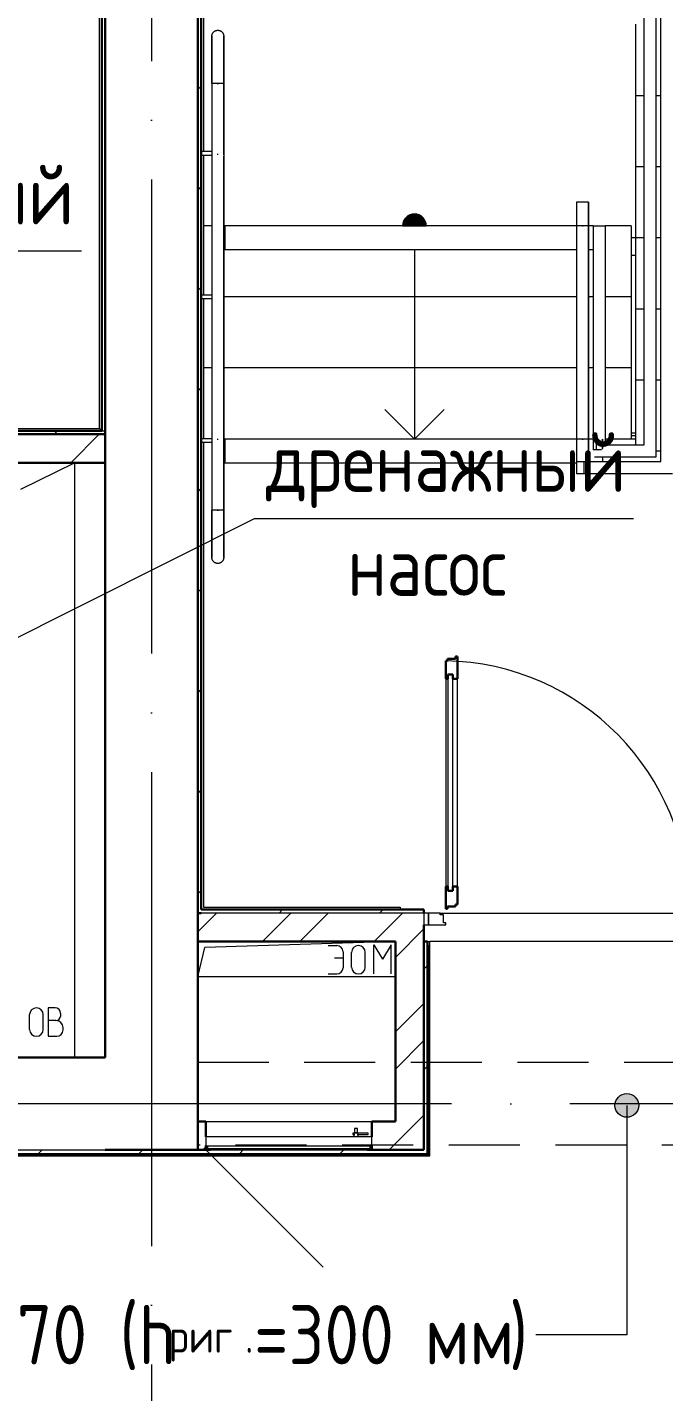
# Model space of a CAD drawing. Header units: millimetres. Extents: x -88595 to 880822, y -1054509 to -148035.
# Drawn here: x 189539 to 192226, y -275467 to -269709 of the extents above; entities that cross this region are included whole.
import ezdxf

# ---------------------------------------------------------------- set-up
doc = ezdxf.new("R2010")
doc.units = ezdxf.units.MM
doc.linetypes.add('ADSK_Линия сетки', pattern=[25, 20, -2.5, 0, -2.5])
doc.linetypes.add('ADSK_Сверху', pattern=[4.5, 3, -1.5])
for name, color, linetype, lineweight in [('Аннотация', 7, 'Continuous', 20), ('Двери', 7, 'Continuous', 9), ('Лестницы', 7, 'Continuous', 9), ('Линии', 7, 'Continuous', 9), ('Оборудование', 7, 'Continuous', 18), ('Ограждение', 7, 'Continuous', 9), ('Оси', 7, 'Continuous', 9), ('Перекрытие', 7, 'Continuous', 18), ('Стены внутренние', 7, 'Continuous', 18), ('Стены наружные', 7, 'Continuous', 18), ('Стены штриховка', 7, 'Continuous', 9), ('Стрелки вверх', 7, 'Continuous', 18)]:
    doc.layers.add(name, color=color, linetype=linetype, lineweight=lineweight)
doc.layers.add('Двери открывание', color=7, linetype='Continuous', lineweight=9, true_color=0xc0c0c0)
doc.styles.add('$1$GOST Common', font='GOST_Common.ttf', dxfattribs={"width": 0.9, "height": 250})
doc.styles.add('GOST Common_3', font='GOST_Common.ttf', dxfattribs={"width": 0.9, "height": 2.5})
doc.styles.add('GOST Common_5', font='GOST_Common.ttf', dxfattribs={"width": 0.9, "height": 5})
pattern_1 = [(0, (215928.7, 665702.34), (0, 600), []), (90, (215928.7, 665702.34), (-600, 4e-14), [])]

# ---------------------------------------------------------------- blocks, each defined once
blk = doc.blocks.new('$0$ADSK_Аннотация_Текст_сВыноской - Текст с выноской-3264166-В_Координация_1 этаж ОВ3')
at = {"layer": 'Аннотация'}
blk.add_line((-8, 0), (8, 0), dxfattribs=at)
blk = doc.blocks.new('1 этаж')
at = {"layer": 'Аннотация', "lineweight": 9}
h = blk.add_hatch(color=256, dxfattribs=at)
edge = h.paths.add_edge_path()
edge.add_arc((228199.5, 654055.8), 50, 0, 360)
at = {"layer": 'Ограждение'}
h = blk.add_hatch(dxfattribs=at)
h.set_pattern_fill('FP_26', color=256, style=0, pattern_type=2)
h.set_pattern_definition(pattern_1)
h.paths.add_polyline_path([(227367.7, 653842.6), (227367.7, 654747.6), (227357.7, 654747.6), (227357.7, 654732.6), (227362.7, 654732.6), (227362.7, 653847.6)])
h = blk.add_hatch(dxfattribs=at)
h.set_pattern_fill('FP_26', color=256, style=0, pattern_type=2)
h.set_pattern_definition(pattern_1)
h.paths.add_polyline_path([(227204.9, 653842.6), (227367.7, 653842.6), (227362.7, 653847.6), (225197.6, 653847.6), (225197.6, 653842.6), (226846.2, 653842.6)])
at = {"layer": 'Стрелки вверх'}
h = blk.add_hatch(color=256, dxfattribs=at)
edge = h.paths.add_edge_path()
edge.add_arc((227302.7, 657767.6), 50, 90, 179.83086)
edge.add_line((227252.7, 657767.8), (227302.7, 657767.6))
edge.add_line((227302.7, 657767.6), (227302.7, 657817.6))
blk.add_hatch(color=256, dxfattribs=at).paths.add_polyline_path([(227351.2, 657767.6), (227348.2, 657788.4), (227329.7, 657809.7), (227302.7, 657817.6), (227275.7, 657809.7), (227257.2, 657788.4), (227254.2, 657767.6)])
h = blk.add_hatch(color=256, dxfattribs=at)
edge = h.paths.add_edge_path()
edge.add_arc((227302.7, 657767.6), 50, 0.16914, 90)
edge.add_line((227302.7, 657817.6), (227302.7, 657767.6))
edge.add_line((227302.7, 657767.6), (227352.7, 657767.8))
at = {"lineweight": 18}
for p, q in [((225641.5, 656656.1), (225867.7, 656767.6)), ((225867.7, 656767.6), (225867.7, 654257.6)), ((227222.7, 654747.6), (226417.3, 654722.6)), ((226387.7, 654597.6), (226417.3, 654722.6)), ((226938.7, 654730.3), (226975.2, 654730.3)), ((227001.3, 654704.2), (227001.3, 654636.4)), ((227037.8, 654639), (227037.8, 654701.6)), ((227095.2, 654639), (227095.2, 654701.6)), ((227131.8, 654732.9), (227168.3, 654672.9)), ((227131.8, 654610.3), (227131.8, 654732.9)), ((227204.8, 654732.9), (227168.3, 654672.9)), ((227204.8, 654610.3), (227204.8, 654732.9)), ((226964.8, 654678.1), (227001.3, 654678.1)), ((227222.7, 654597.6), (226387.7, 654597.6)), ((226938.7, 654610.3), (226975.2, 654610.3)), ((225785.9, 654467.4), (225755.9, 654467.4)), ((225755.9, 654467.4), (225755.9, 654347.4)), ((225678.4, 654376.1), (225678.4, 654438.7)), ((225735.8, 654376.1), (225735.8, 654438.7)), ((225789.3, 654414.1), (225755.9, 654414.1)), ((225809.3, 654434.1), (225809.3, 654444.1)), ((225755.9, 654347.4), (225792.6, 654347.4)), ((225819.3, 654374.1), (225819.3, 654384.1))]:
    blk.add_line(p, q, dxfattribs=at)
for centre, radius, start, end in [((226975.2, 654704.2), 26.1, 0, 90), ((227066.5, 654701.6), 28.7, 0, 180), ((226975.2, 654636.4), 26.1, 270, 0), ((227066.5, 654639), 28.7, 180, 0), ((225707.1, 654438.7), 28.7, 0, 180), ((225785.9, 654444.1), 23.3, 0, 90), ((225789.3, 654434.1), 20, 270, 0), ((225789.3, 654384.1), 30, 0, 90), ((225707.1, 654376.1), 28.7, 180, 0), ((225792.6, 654374.1), 26.7, 270, 0)]:
    blk.add_arc(centre, radius, start, end, dxfattribs=at)
at = {"layer": 'Аннотация', "lineweight": 9}
for p, q in [((228199.5, 654055.8), (228199.5, 653088.2)), ((227821.1, 653088.2), (227814.9, 653088.2)), ((228199.5, 653088.2), (227821.1, 653088.2))]:
    blk.add_line(p, q, dxfattribs=at)
blk.add_circle((228199.5, 654055.8), 50, dxfattribs=at)
at = {"layer": 'Двери', "lineweight": 30}
for p, q in [((227484.7, 655949.6), (227476.7, 655949.6)), ((227476.7, 655949.6), (227476.7, 655940.6)), ((227484.7, 655855.6), (227484.7, 655949.6)), ((227442.7, 655931.6), (227434.7, 655931.6)), ((227434.7, 655931.6), (227434.7, 655855.6)), ((227476.7, 655940.6), (227442.7, 655940.6)), ((227442.7, 655940.6), (227442.7, 655931.6)), ((227443.7, 655855.6), (227434.7, 655855.6)), ((227443.7, 655873.6), (227443.7, 655855.6)), ((227464.7, 655873.6), (227443.7, 655873.6)), ((227464.7, 655855.6), (227464.7, 655873.6)), ((227484.7, 655855.6), (227464.7, 655855.6)), ((227434.7, 654979.6), (227434.7, 654885.6)), ((227443.7, 654979.6), (227434.7, 654979.6)), ((227443.7, 654961.6), (227443.7, 654979.6)), ((227464.7, 654979.6), (227464.7, 654961.6)), ((227484.7, 654979.6), (227464.7, 654979.6)), ((227484.7, 654903.6), (227484.7, 654979.6)), ((227464.7, 654961.6), (227443.7, 654961.6)), ((227434.7, 654885.6), (227442.7, 654885.6)), ((227442.7, 654885.6), (227442.7, 654894.6)), ((227442.7, 654894.6), (227476.7, 654894.6)), ((227476.7, 654894.6), (227476.7, 654903.6)), ((227476.7, 654903.6), (227484.7, 654903.6))]:
    blk.add_line(p, q, dxfattribs=at)
at = {"layer": 'Двери'}
for p, q in [((227434.7, 655855.6), (227434.7, 654979.6)), ((227443.7, 655873.6), (227443.7, 654961.6)), ((227464.7, 655873.6), (227443.7, 655873.6)), ((227464.7, 654961.6), (227464.7, 655873.6)), ((227484.7, 654979.6), (227484.7, 655855.6)), ((227443.7, 654961.6), (227464.7, 654961.6)), ((227342.7, 654867.6), (227342.7, 654817.6)), ((227362.7, 654867.6), (227342.7, 654867.6)), ((227362.7, 654817.6), (227362.7, 654867.6)), ((227411.7, 654867.6), (227362.7, 654867.6)), ((227362.7, 654867.6), (227362.7, 654817.6)), ((227411.7, 654859.6), (227411.7, 654867.6)), ((227425.7, 654859.6), (227411.7, 654859.6)), ((227425.7, 654825.6), (227425.7, 654859.6)), ((227342.7, 654817.6), (227362.7, 654817.6)), ((227362.7, 654817.6), (227434.7, 654817.6)), ((227434.7, 654825.6), (227425.7, 654825.6)), ((227434.7, 654817.6), (227434.7, 654825.6))]:
    blk.add_line(p, q, dxfattribs=at)
at = {"layer": 'Двери открывание'}
blk.add_arc((227416.7, 654885.6), 1046, 0, 89.01398, dxfattribs=at)
at = {"layer": 'Лестницы'}
for p, q in [((228237.7, 658317.6), (228237.7, 658617.6)), ((228237.7, 658017.6), (228237.7, 658317.6)), ((228237.7, 658317.6), (228272.7, 658317.6)), ((228237.7, 658317.6), (228272.7, 658317.6)), ((228322.7, 658317.6), (228342.7, 658317.6)), ((228322.7, 658317.6), (228342.7, 658317.6)), ((228237.7, 657717.6), (228237.7, 658017.6)), ((228237.7, 658017.6), (228272.7, 658017.6)), ((228237.7, 658017.6), (228272.7, 658017.6)), ((228322.7, 658017.6), (228342.7, 658017.6)), ((228322.7, 658017.6), (228342.7, 658017.6)), ((226447.7, 657767.6), (226412.7, 657767.6)), ((226447.7, 657767.6), (226412.7, 657767.6)), ((226502.7, 657767.6), (226497.7, 657767.6)), ((226502.7, 657767.6), (226497.7, 657767.6)), ((228217.7, 657767.6), (228107.7, 657767.6)), ((228217.7, 657767.6), (228107.7, 657767.6)), ((228217.7, 657767.6), (228217.7, 657467.6)), ((228237.7, 657417.6), (228237.7, 657717.6)), ((228237.7, 657717.6), (228272.7, 657717.6)), ((228237.7, 657717.6), (228272.7, 657717.6)), ((228322.7, 657717.6), (228342.7, 657717.6)), ((228322.7, 657717.6), (228342.7, 657717.6)), ((227987.7, 657467.6), (226497.7, 657467.6)), ((227987.7, 657467.6), (226497.7, 657467.6)), ((228057.7, 657467.6), (228037.7, 657467.6)), ((228057.7, 657467.6), (228037.7, 657467.6)), ((228217.7, 657467.6), (228107.7, 657467.6)), ((228217.7, 657467.6), (228107.7, 657467.6)), ((228217.7, 657467.6), (228217.7, 657167.6)), ((228237.7, 657117.6), (228237.7, 657417.6)), ((228237.7, 657417.6), (228272.7, 657417.6)), ((228237.7, 657417.6), (228272.7, 657417.6)), ((228322.7, 657417.6), (228342.7, 657417.6)), ((228322.7, 657417.6), (228342.7, 657417.6)), ((226447.7, 657167.6), (226412.7, 657167.6)), ((226447.7, 657167.6), (226412.7, 657167.6)), ((227987.7, 657167.6), (226497.7, 657167.6)), ((227987.7, 657167.6), (226497.7, 657167.6)), ((228057.7, 657167.6), (228037.7, 657167.6)), ((228057.7, 657167.6), (228037.7, 657167.6)), ((228217.7, 657167.6), (228107.7, 657167.6)), ((228217.7, 657167.6), (228107.7, 657167.6)), ((228217.7, 657167.6), (228217.7, 656867.6)), ((228237.7, 656842.6), (228237.7, 657117.6)), ((228237.7, 657117.6), (228272.7, 657117.6)), ((228237.7, 657117.6), (228272.7, 657117.6)), ((228322.7, 657117.6), (228342.7, 657117.6)), ((228322.7, 657117.6), (228342.7, 657117.6)), ((226502.7, 656867.6), (226497.7, 656867.6)), ((226502.7, 656867.6), (226497.7, 656867.6)), ((228217.7, 656867.6), (228107.7, 656867.6)), ((228217.7, 656867.6), (228107.7, 656867.6)), ((228237.7, 656867.6), (228217.7, 656867.6)), ((228322.7, 656817.6), (228342.7, 656817.6)), ((228322.7, 656817.6), (228342.7, 656817.6)), ((227411.7, 654867.6), (228973.7, 654867.6))]:
    blk.add_line(p, q, dxfattribs=at)
at = {"layer": 'Линии', "linetype": 'ADSK_Сверху', "ltscale": 100}
for p, q in [((226387.7, 654237.6), (229997.7, 654237.6)), ((229997.7, 653887.6), (226387.7, 653887.6))]:
    blk.add_line(p, q, dxfattribs=at)
at = {"layer": 'Оборудование'}
for p, q in [((227051.4, 653938), (227043.1, 653938)), ((227043.1, 653938), (227043.1, 653933)), ((227043.1, 653933), (227051.4, 653933)), ((227046.6, 653938.5), (227046.6, 653922.6)), ((227065.9, 653938.5), (227046.6, 653938.5)), ((227050.1, 653940.5), (227048.1, 653938.5)), ((227050.1, 653957.9), (227050.1, 653940.5)), ((227062.3, 653957.9), (227050.1, 653957.9)), ((227062.3, 653940.5), (227050.1, 653940.5)), ((227106.9, 653938), (227061, 653938)), ((227061, 653933), (227106.9, 653933)), ((227062.3, 653940.5), (227062.3, 653957.9)), ((227064.3, 653938.5), (227062.3, 653940.5)), ((227065.9, 653922.6), (227065.9, 653938.5)), ((227106.9, 653933), (227106.9, 653938)), ((226422.7, 653922.6), (226422.7, 653886.2)), ((227122.7, 653922.6), (226422.7, 653922.6)), ((226423.6, 653885.3), (227121.8, 653885.3)), ((226429.7, 653885.3), (226429.7, 653875.6)), ((226430.7, 653874.6), (227114.8, 653874.6)), ((227115.7, 653875.6), (227115.7, 653885.3)), ((227122.7, 653886.2), (227122.7, 653922.6)), ((226422.7, 653867.6), (226917.7, 653372.6)), ((226441.7, 653873.1), (226441.7, 653867.6)), ((226441.7, 653867.6), (227103.7, 653867.6)), ((227103.7, 653867.6), (227103.7, 653873.1))]:
    blk.add_line(p, q, dxfattribs=at)
for points, knots in [([(226422.7, 653886.2), (226422.7, 653886.1), (226422.7, 653886), (226422.8, 653885.8), (226423, 653885.6), (226423.1, 653885.4), (226423.3, 653885.4), (226423.4, 653885.3), (226423.5, 653885.3), (226423.6, 653885.3)], [-1, -1, -1, -1, -0.833333, -0.666667, -0.5, -0.333333, -0.25, -0.166667, 0, 0, 0, 0]), ([(226429.7, 653875.6), (226429.7, 653875.5), (226429.7, 653875.3), (226429.8, 653875.1), (226429.9, 653874.9), (226430.1, 653874.8), (226430.2, 653874.7), (226430.3, 653874.7), (226430.5, 653874.6), (226430.6, 653874.6), (226430.7, 653874.6)], [-1, -1, -1, -1, -0.833333, -0.666667, -0.541667, -0.416667, -0.333333, -0.25, -0.166667, 0, 0, 0, 0]), ([(226440.2, 653874.6), (226440.3, 653874.6), (226440.5, 653874.6), (226440.8, 653874.5), (226440.9, 653874.4), (226441.1, 653874.3), (226441.3, 653874.2), (226441.4, 653874), (226441.5, 653873.8), (226441.6, 653873.7), (226441.7, 653873.4), (226441.7, 653873.2), (226441.7, 653873.1)], [-1, -1, -1, -1, -0.833333, -0.75, -0.666667, -0.583333, -0.5, -0.416667, -0.333333, -0.25, -0.166667, 0, 0, 0, 0]), ([(227103.7, 653873.1), (227103.7, 653873.2), (227103.7, 653873.4), (227103.8, 653873.7), (227103.9, 653873.8), (227104, 653874), (227104.2, 653874.2), (227104.3, 653874.3), (227104.5, 653874.4), (227104.7, 653874.5), (227104.9, 653874.6), (227105.1, 653874.6), (227105.2, 653874.6)], [0, 0, 0, 0, 0.166667, 0.25, 0.333333, 0.416667, 0.5, 0.583333, 0.666667, 0.75, 0.833333, 1, 1, 1, 1]), ([(227114.8, 653874.6), (227114.8, 653874.6), (227115, 653874.6), (227115.1, 653874.7), (227115.2, 653874.7), (227115.4, 653874.8), (227115.5, 653874.9), (227115.6, 653875.1), (227115.7, 653875.3), (227115.7, 653875.5), (227115.7, 653875.6)], [0, 0, 0, 0, 0.166667, 0.25, 0.333333, 0.416667, 0.541667, 0.666667, 0.833333, 1, 1, 1, 1]), ([(227121.8, 653885.3), (227121.9, 653885.3), (227122, 653885.3), (227122.1, 653885.4), (227122.3, 653885.4), (227122.5, 653885.6), (227122.6, 653885.8), (227122.7, 653886), (227122.7, 653886.1), (227122.7, 653886.2)], [0, 0, 0, 0, 0.166667, 0.25, 0.333333, 0.5, 0.666667, 0.833333, 1, 1, 1, 1])]:
    blk.add_open_spline(points, degree=3, knots=knots, dxfattribs=at)
at = {"layer": 'Ограждение'}
for p, q in [((226412.7, 662037.6), (226412.7, 658080.9)), ((225972.7, 656912.6), (225972.7, 660062.6)), ((228322.7, 656792.6), (228322.7, 658846.9)), ((228342.7, 656817.6), (228342.7, 658856.2)), ((228272.7, 656842.6), (228272.7, 658823.6)), ((226447.7, 658367.6), (226447.7, 658067.1)), ((226497.7, 658367.6), (226447.7, 658367.6)), ((226447.7, 658367.6), (226447.7, 658067.6)), ((226475, 658367.6), (226470.4, 658367.6)), ((226470.4, 658367.6), (226472.7, 658367.6)), ((226472.7, 658367.6), (226475, 658367.6)), ((226497.7, 658067.1), (226497.7, 658367.6)), ((226497.7, 658367.6), (226497.7, 658067.6)), ((226447.7, 658081.1), (226402.7, 658081.1)), ((226402.7, 658066.1), (226447.7, 658066.1)), ((226412.7, 658066.4), (226412.7, 657474.8)), ((226447.7, 658067.6), (226447.7, 656867.6)), ((226447.7, 658060.8), (226447.7, 656860.8)), ((226497.7, 658067.6), (226497.7, 656867.6)), ((226497.7, 656860.8), (226497.7, 658060.8)), ((227987.7, 657867.6), (227987.7, 657767.6)), ((228037.7, 657867.6), (227987.7, 657867.6)), ((227987.7, 657867.6), (227987.7, 657767.6)), ((228015, 657867.6), (228010.4, 657867.6)), ((228037.7, 657767.6), (228037.7, 657867.6)), ((228037.7, 657867.6), (228037.7, 657767.6)), ((227987.7, 657767.6), (227987.7, 656867.6)), ((228037.7, 657767.6), (227987.7, 657767.6)), ((227987.7, 657767.6), (227987.7, 656867.6)), ((228037.7, 656867.6), (228037.7, 657767.6)), ((228037.7, 657767.6), (228037.7, 656867.6)), ((228057.7, 657767.6), (228107.7, 657767.6)), ((228057.7, 657767.6), (228057.7, 656867.6)), ((228107.7, 657767.6), (228107.7, 656867.6)), ((226447.7, 657475.1), (226402.7, 657475.1)), ((226402.7, 657460.1), (226447.7, 657460.1)), ((226412.7, 657460.4), (226412.7, 656868.8)), ((220522.7, 656912.6), (225972.7, 656912.6)), ((225982.7, 656902.6), (225972.7, 656912.6)), ((226447.7, 656869.1), (226402.7, 656869.1)), ((226447.7, 656867.6), (226447.7, 656567.6)), ((226497.7, 656867.6), (226497.7, 656567.6)), ((228037.7, 656867.6), (227987.7, 656867.6)), ((227987.7, 656867.6), (227987.7, 656860.8)), ((227987.7, 656867.6), (227987.7, 656772.6)), ((228037.7, 656860.8), (228037.7, 656867.6)), ((228037.7, 656867.6), (228037.7, 656772.6)), ((228057.7, 656867.6), (228057.7, 656822.6)), ((228070.2, 656867.6), (228070.2, 656822.6)), ((228095.2, 656867.6), (228095.2, 656825.1)), ((228107.7, 656867.6), (228107.7, 656837.6)), ((228237.7, 656892.6), (228217.7, 656892.6)), ((228217.7, 656882.6), (228237.7, 656882.6)), ((226402.7, 656854.1), (226447.7, 656854.1)), ((226412.7, 656854.3), (226412.7, 654892.6)), ((226447.7, 656860.8), (226447.7, 656567.6)), ((226497.7, 656567.6), (226497.7, 656860.8)), ((227987.7, 656860.8), (227987.7, 656772.6)), ((228037.7, 656772.6), (228037.7, 656860.8)), ((228092.7, 656822.6), (228057.7, 656822.6)), ((228092.7, 656822.6), (228070.2, 656822.6)), ((228112.7, 656842.6), (228272.7, 656842.6)), ((228342.7, 656772.6), (228342.7, 656817.6)), ((227987.7, 656772.6), (227987.7, 656722.6)), ((227987.7, 656772.6), (228017.7, 656772.6)), ((228017.7, 656772.6), (228017.7, 656722.6)), ((228017.7, 656772.6), (228342.7, 656772.6)), ((228062.7, 656792.6), (228322.7, 656792.6)), ((227987.7, 656722.6), (228017.7, 656722.6)), ((228017.7, 656722.6), (228392.7, 656722.6)), ((226497.7, 656567.6), (226447.7, 656567.6)), ((226470.4, 656567.6), (226475, 656567.6)), ((226472.7, 656567.6), (226470.4, 656567.6)), ((226475, 656567.6), (226472.7, 656567.6)), ((226412.7, 654892.6), (227242.7, 654892.6)), ((227242.7, 654892.6), (227242.7, 654882.6)), ((227357.7, 654747.6), (227367.7, 654747.6)), ((227367.7, 653842.6), (227367.7, 654747.6)), ((225197.6, 653842.6), (227367.7, 653842.6)), ((227367.7, 653842.6), (227362.7, 653847.6))]:
    blk.add_line(p, q, dxfattribs=at)
at = {"layer": 'Ограждение', "flags": 128}
for points in [[(226447.7, 658567.6), (226447.7, 658568.6), (226447.8, 658569.6), (226447.9, 658570.6), (226448, 658571.6), (226448.2, 658572.6), (226448.4, 658573.5), (226448.7, 658574.5), (226449, 658575.5), (226449.3, 658576.4), (226449.7, 658577.3), (226450.1, 658578.3), (226450.5, 658579.1), (226451, 658580), (226451.5, 658580.9), (226452.1, 658581.7), (226452.7, 658582.5), (226453.3, 658583.3), (226453.9, 658584.1), (226454.6, 658584.8), (226455.3, 658585.5), (226456, 658586.2), (226456.8, 658586.9), (226457.6, 658587.5), (226458.4, 658588.1), (226459.2, 658588.6), (226460.1, 658589.2), (226460.9, 658589.7), (226461.8, 658590.1), (226462.7, 658590.5), (226463.7, 658590.9), (226464.6, 658591.2), (226465.5, 658591.6), (226466.5, 658591.8), (226467.5, 658592.1), (226468.5, 658592.2), (226469.5, 658592.4), (226470.4, 658592.5), (226471.4, 658592.6), (226472.4, 658592.6), (226472.7, 658592.6)], [(226447.7, 658367.6), (226447.7, 658375.6), (226447.7, 658383.6), (226447.7, 658391.5), (226447.7, 658399.5), (226447.7, 658407.3), (226447.7, 658415.1), (226447.7, 658422.9), (226447.7, 658430.5), (226447.7, 658438.1), (226447.7, 658445.5), (226447.7, 658452.8), (226447.7, 658460), (226447.7, 658467), (226447.7, 658473.8), (226447.7, 658480.5), (226447.7, 658487), (226447.7, 658493.4), (226447.7, 658499.5), (226447.7, 658505.4), (226447.7, 658511.1), (226447.7, 658516.5), (226447.7, 658521.8), (226447.7, 658526.7), (226447.7, 658531.4), (226447.7, 658535.9), (226447.7, 658540.1), (226447.7, 658544), (226447.7, 658547.6), (226447.7, 658551), (226447.7, 658554), (226447.7, 658556.8), (226447.7, 658559.2), (226447.7, 658561.3), (226447.7, 658563.2), (226447.7, 658564.7), (226447.7, 658565.9), (226447.7, 658566.8), (226447.7, 658567.3), (226447.7, 658567.6), (226447.7, 658567.6)], [(226447.7, 658567.6), (226447.7, 658567.4), (226447.7, 658567), (226447.7, 658566.2), (226447.7, 658565.1), (226447.7, 658563.6), (226447.7, 658561.9), (226447.7, 658559.8), (226447.7, 658557.5), (226447.7, 658554.8), (226447.7, 658551.8), (226447.7, 658548.6), (226447.7, 658545), (226447.7, 658541.2), (226447.7, 658537.1), (226447.7, 658532.7), (226447.7, 658528), (226447.7, 658523.1), (226447.7, 658518), (226447.7, 658512.6), (226447.7, 658506.9), (226447.7, 658501.1), (226447.7, 658495), (226447.7, 658488.8), (226447.7, 658482.3), (226447.7, 658475.7), (226447.7, 658468.8), (226447.7, 658461.9), (226447.7, 658454.7), (226447.7, 658447.5), (226447.7, 658440.1), (226447.7, 658432.6), (226447.7, 658424.9), (226447.7, 658417.2), (226447.7, 658409.5), (226447.7, 658401.6), (226447.7, 658393.7), (226447.7, 658385.7), (226447.7, 658377.8), (226447.7, 658369.8), (226447.7, 658367.6)], [(226472.7, 658592.6), (226473.7, 658592.6), (226474.7, 658592.5), (226475.7, 658592.4), (226476.7, 658592.3), (226477.7, 658592.1), (226478.7, 658591.9), (226479.6, 658591.6), (226480.6, 658591.3), (226481.5, 658591), (226482.4, 658590.6), (226483.4, 658590.2), (226484.3, 658589.8), (226485.1, 658589.3), (226486, 658588.8), (226486.8, 658588.2), (226487.6, 658587.7), (226488.4, 658587), (226489.2, 658586.4), (226489.9, 658585.7), (226490.6, 658585), (226491.3, 658584.3), (226492, 658583.5), (226492.6, 658582.8), (226493.2, 658581.9), (226493.7, 658581.1), (226494.3, 658580.3), (226494.8, 658579.4), (226495.2, 658578.5), (226495.6, 658577.6), (226496, 658576.7), (226496.4, 658575.7), (226496.7, 658574.8), (226496.9, 658573.8), (226497.2, 658572.8), (226497.3, 658571.9), (226497.5, 658570.9), (226497.6, 658569.9), (226497.7, 658568.9), (226497.7, 658567.9), (226497.7, 658567.6)], [(226497.7, 658367.6), (226497.7, 658375.6), (226497.7, 658383.6), (226497.7, 658391.5), (226497.7, 658399.5), (226497.7, 658407.3), (226497.7, 658415.1), (226497.7, 658422.9), (226497.7, 658430.5), (226497.7, 658438.1), (226497.7, 658445.5), (226497.7, 658452.8), (226497.7, 658460), (226497.7, 658467), (226497.7, 658473.8), (226497.7, 658480.5), (226497.7, 658487), (226497.7, 658493.4), (226497.7, 658499.5), (226497.7, 658505.4), (226497.7, 658511.1), (226497.7, 658516.5), (226497.7, 658521.8), (226497.7, 658526.7), (226497.7, 658531.4), (226497.7, 658535.9), (226497.7, 658540.1), (226497.7, 658544), (226497.7, 658547.6), (226497.7, 658551), (226497.7, 658554), (226497.7, 658556.8), (226497.7, 658559.2), (226497.7, 658561.3), (226497.7, 658563.2), (226497.7, 658564.7), (226497.7, 658565.9), (226497.7, 658566.8), (226497.7, 658567.3), (226497.7, 658567.6), (226497.7, 658567.6)], [(226497.7, 658567.6), (226497.7, 658567.4), (226497.7, 658567), (226497.7, 658566.2), (226497.7, 658565.1), (226497.7, 658563.6), (226497.7, 658561.9), (226497.7, 658559.8), (226497.7, 658557.5), (226497.7, 658554.8), (226497.7, 658551.8), (226497.7, 658548.6), (226497.7, 658545), (226497.7, 658541.2), (226497.7, 658537.1), (226497.7, 658532.7), (226497.7, 658528), (226497.7, 658523.1), (226497.7, 658518), (226497.7, 658512.6), (226497.7, 658506.9), (226497.7, 658501.1), (226497.7, 658495), (226497.7, 658488.8), (226497.7, 658482.3), (226497.7, 658475.7), (226497.7, 658468.8), (226497.7, 658461.9), (226497.7, 658454.7), (226497.7, 658447.5), (226497.7, 658440.1), (226497.7, 658432.6), (226497.7, 658424.9), (226497.7, 658417.2), (226497.7, 658409.5), (226497.7, 658401.6), (226497.7, 658393.7), (226497.7, 658385.7), (226497.7, 658377.8), (226497.7, 658369.8), (226497.7, 658367.6)], [(228010.7, 657767.6), (228012.7, 657767.6), (228014.7, 657767.6)], [(228014.7, 656867.6), (228012.7, 656867.6), (228010.7, 656867.6)], [(226447.7, 656567.6), (226447.7, 656559.6), (226447.7, 656551.6), (226447.7, 656543.7), (226447.7, 656535.7), (226447.7, 656527.9), (226447.7, 656520.1), (226447.7, 656512.3), (226447.7, 656504.7), (226447.7, 656497.1), (226447.7, 656489.7), (226447.7, 656482.4), (226447.7, 656475.2), (226447.7, 656468.2), (226447.7, 656461.4), (226447.7, 656454.7), (226447.7, 656448.2), (226447.7, 656441.8), (226447.7, 656435.7), (226447.7, 656429.8), (226447.7, 656424.1), (226447.7, 656418.7), (226447.7, 656413.5), (226447.7, 656408.5), (226447.7, 656403.8), (226447.7, 656399.3), (226447.7, 656395.1), (226447.7, 656391.2), (226447.7, 656387.6), (226447.7, 656384.2), (226447.7, 656381.2), (226447.7, 656378.4), (226447.7, 656376), (226447.7, 656373.9), (226447.7, 656372), (226447.7, 656370.5), (226447.7, 656369.3), (226447.7, 656368.4), (226447.7, 656367.9), (226447.7, 656367.6), (226447.7, 656367.6)], [(226447.7, 656367.6), (226447.7, 656367.8), (226447.7, 656368.2), (226447.7, 656369), (226447.7, 656370.2), (226447.7, 656371.6), (226447.7, 656373.3), (226447.7, 656375.4), (226447.7, 656377.8), (226447.7, 656380.4), (226447.7, 656383.4), (226447.7, 656386.7), (226447.7, 656390.2), (226447.7, 656394), (226447.7, 656398.2), (226447.7, 656402.5), (226447.7, 656407.2), (226447.7, 656412.1), (226447.7, 656417.2), (226447.7, 656422.6), (226447.7, 656428.3), (226447.7, 656434.1), (226447.7, 656440.2), (226447.7, 656446.4), (226447.7, 656452.9), (226447.7, 656459.5), (226447.7, 656466.4), (226447.7, 656473.3), (226447.7, 656480.5), (226447.7, 656487.7), (226447.7, 656495.1), (226447.7, 656502.6), (226447.7, 656510.3), (226447.7, 656518), (226447.7, 656525.8), (226447.7, 656533.6), (226447.7, 656541.5), (226447.7, 656549.5), (226447.7, 656557.4), (226447.7, 656565.4), (226447.7, 656567.6)], [(226497.7, 656567.6), (226497.7, 656559.6), (226497.7, 656551.6), (226497.7, 656543.7), (226497.7, 656535.7), (226497.7, 656527.9), (226497.7, 656520.1), (226497.7, 656512.3), (226497.7, 656504.7), (226497.7, 656497.1), (226497.7, 656489.7), (226497.7, 656482.4), (226497.7, 656475.2), (226497.7, 656468.2), (226497.7, 656461.4), (226497.7, 656454.7), (226497.7, 656448.2), (226497.7, 656441.8), (226497.7, 656435.7), (226497.7, 656429.8), (226497.7, 656424.1), (226497.7, 656418.7), (226497.7, 656413.5), (226497.7, 656408.5), (226497.7, 656403.8), (226497.7, 656399.3), (226497.7, 656395.1), (226497.7, 656391.2), (226497.7, 656387.6), (226497.7, 656384.2), (226497.7, 656381.2), (226497.7, 656378.4), (226497.7, 656376), (226497.7, 656373.9), (226497.7, 656372), (226497.7, 656370.5), (226497.7, 656369.3), (226497.7, 656368.4), (226497.7, 656367.9), (226497.7, 656367.6), (226497.7, 656367.6)], [(226497.7, 656367.6), (226497.7, 656367.8), (226497.7, 656368.2), (226497.7, 656369), (226497.7, 656370.2), (226497.7, 656371.6), (226497.7, 656373.3), (226497.7, 656375.4), (226497.7, 656377.8), (226497.7, 656380.4), (226497.7, 656383.4), (226497.7, 656386.7), (226497.7, 656390.2), (226497.7, 656394), (226497.7, 656398.2), (226497.7, 656402.5), (226497.7, 656407.2), (226497.7, 656412.1), (226497.7, 656417.2), (226497.7, 656422.6), (226497.7, 656428.3), (226497.7, 656434.1), (226497.7, 656440.2), (226497.7, 656446.4), (226497.7, 656452.9), (226497.7, 656459.5), (226497.7, 656466.4), (226497.7, 656473.3), (226497.7, 656480.5), (226497.7, 656487.7), (226497.7, 656495.1), (226497.7, 656502.6), (226497.7, 656510.3), (226497.7, 656518), (226497.7, 656525.8), (226497.7, 656533.6), (226497.7, 656541.5), (226497.7, 656549.5), (226497.7, 656557.4), (226497.7, 656565.4), (226497.7, 656567.6)], [(226472.7, 656342.6), (226471.7, 656342.6), (226470.7, 656342.7), (226469.7, 656342.8), (226468.7, 656342.9), (226467.7, 656343.1), (226466.8, 656343.3), (226465.8, 656343.6), (226464.8, 656343.9), (226463.9, 656344.2), (226463, 656344.6), (226462.1, 656345), (226461.2, 656345.4), (226460.3, 656345.9), (226459.4, 656346.4), (226458.6, 656347), (226457.8, 656347.6), (226457, 656348.2), (226456.2, 656348.8), (226455.5, 656349.5), (226454.8, 656350.2), (226454.1, 656350.9), (226453.4, 656351.7), (226452.8, 656352.5), (226452.2, 656353.3), (226451.7, 656354.1), (226451.2, 656354.9), (226450.7, 656355.8), (226450.2, 656356.7), (226449.8, 656357.6), (226449.4, 656358.5), (226449.1, 656359.5), (226448.8, 656360.4), (226448.5, 656361.4), (226448.3, 656362.4), (226448.1, 656363.4), (226447.9, 656364.3), (226447.8, 656365.3), (226447.7, 656366.3), (226447.7, 656367.3), (226447.7, 656367.6)], [(226497.7, 656367.6), (226497.7, 656366.6), (226497.6, 656365.6), (226497.5, 656364.6), (226497.4, 656363.6), (226497.2, 656362.6), (226497, 656361.7), (226496.7, 656360.7), (226496.4, 656359.7), (226496.1, 656358.8), (226495.7, 656357.9), (226495.3, 656357), (226494.9, 656356.1), (226494.4, 656355.2), (226493.9, 656354.3), (226493.3, 656353.5), (226492.8, 656352.7), (226492.2, 656351.9), (226491.5, 656351.1), (226490.8, 656350.4), (226490.1, 656349.7), (226489.4, 656349), (226488.6, 656348.3), (226487.9, 656347.7), (226487, 656347.1), (226486.2, 656346.6), (226485.4, 656346), (226484.5, 656345.6), (226483.6, 656345.1), (226482.7, 656344.7), (226481.8, 656344.3), (226480.8, 656344), (226479.9, 656343.7), (226478.9, 656343.4), (226477.9, 656343.2), (226477, 656343), (226476, 656342.8), (226475, 656342.7), (226474, 656342.6), (226473, 656342.6), (226472.7, 656342.6)]]:
    blk.add_lwpolyline(points, dxfattribs=at)
at = {"layer": 'Ограждение'}
for points in [[(226474.7, 658067.6), (226474.1, 658067.6), (226472.7, 658067.6), (226471.4, 658067.6), (226470.7, 658067.6)], [(226470.7, 656867.6), (226471.4, 656867.6), (226472.7, 656867.6), (226474.1, 656867.6), (226474.7, 656867.6)], [(228010.7, 656867.6), (228011.4, 656867.6), (228012.7, 656867.6), (228014.1, 656867.6), (228014.7, 656867.6)]]:
    blk.add_open_spline(points, degree=3, dxfattribs=at)
at = {"layer": 'Оси', "linetype": 'ADSK_Линия сетки', "ltscale": 100}
for p, q in [((226192.7, 662962.6), (226192.7, 631836.5)), ((252460, 654062.6), (175520.4, 654062.6))]:
    blk.add_line(p, q, dxfattribs=at)
at = {"layer": 'Перекрытие', "color": 49, "ltscale": 100, "true_color": 0x464646}
for p, q in [((227987.7, 657767.6), (226502.7, 657767.6)), ((226502.7, 657767.6), (226502.7, 657667.6)), ((228057.7, 657767.6), (228037.7, 657767.6)), ((228217.7, 657717.6), (228237.7, 657717.6)), ((226502.7, 657667.6), (227987.7, 657667.6)), ((228037.7, 657667.6), (228057.7, 657667.6)), ((228217.7, 657643), (228237.7, 657643)), ((227987.7, 656867.6), (226502.7, 656867.6)), ((226502.7, 656867.6), (226502.7, 656767.6)), ((228057.7, 656867.6), (228037.7, 656867.6)), ((228097.7, 656827.6), (228097.7, 656867.6)), ((226502.7, 656767.6), (227987.7, 656767.6)), ((228097.7, 656772.6), (228097.7, 656792.6)), ((227222.7, 654597.6), (226387.7, 654597.6))]:
    blk.add_line(p, q, dxfattribs=at)
at = {"layer": 'Стены внутренние', "lineweight": 30}
for p, q in [((225997.7, 656767.6), (225997.7, 654257.6)), ((226387.7, 653867.6), (226387.7, 654747.6)), ((225997.7, 654257.6), (225517.7, 654257.6))]:
    blk.add_line(p, q, dxfattribs=at)
at = {"layer": 'Стены внутренние'}
blk.add_line((225182.6, 653867.6), (225997.7, 653867.6), dxfattribs=at)
at = {"layer": 'Стены наружные', "lineweight": 30}
for p, q in [((226387.7, 662062.6), (226387.7, 654747.6)), ((226402.7, 654882.6), (226402.7, 662047.6)), ((225997.7, 656767.6), (225997.7, 660162.6)), ((225982.7, 660082.6), (225982.7, 656902.6)), ((225982.7, 656902.6), (220532.7, 656902.6)), ((225997.7, 656887.6), (220547.7, 656887.6)), ((225517.7, 656767.6), (225997.7, 656767.6)), ((226402.7, 654867.6), (226387.7, 654867.6)), ((227342.7, 654882.6), (226402.7, 654882.6)), ((227342.7, 654867.6), (227342.7, 654882.6)), ((227342.7, 654817.6), (227342.7, 653867.6)), ((226387.7, 654747.6), (227222.7, 654747.6)), ((227222.7, 654747.6), (227222.7, 653987.6)), ((227357.7, 654747.6), (227342.7, 654747.6)), ((227357.7, 654747.6), (227357.7, 653852.6)), ((227362.7, 654732.6), (227357.7, 654732.6)), ((227362.7, 653847.6), (227362.7, 654732.6)), ((226422.7, 653987.6), (226387.7, 653987.6)), ((226387.7, 653987.6), (226387.7, 653867.6)), ((226422.7, 653922.6), (226422.7, 653987.6)), ((227222.7, 653987.6), (227122.7, 653987.6)), ((227122.7, 653987.6), (227122.7, 653922.6)), ((226422.7, 653867.6), (226422.7, 653886)), ((227122.7, 653886), (227122.7, 653867.6)), ((225182.6, 653847.6), (227362.7, 653847.6)), ((226441.7, 653867.6), (225997.7, 653867.6)), ((227342.7, 653867.6), (227103.7, 653867.6))]:
    blk.add_line(p, q, dxfattribs=at)
at = {"layer": 'Стены наружные', "linetype": 'Continuous', "lineweight": 9}
for p, q in [((226387.7, 658342.3), (226402.7, 658357.3)), ((226387.7, 657918), (226402.7, 657933)), ((226387.7, 657493.7), (226402.7, 657508.7)), ((226387.7, 657069.5), (226402.7, 657084.5)), ((225781.6, 656887.6), (225796.6, 656902.6)), ((225852.5, 656767.6), (225972.5, 656887.6)), ((226387.7, 656645.2), (226402.7, 656660.2)), ((226387.7, 656220.9), (226402.7, 656235.9)), ((226387.7, 655796.7), (226402.7, 655811.7)), ((226387.7, 655372.4), (226402.7, 655387.4)), ((226387.7, 654948.2), (226402.7, 654963.2)), ((226387.7, 654788.3), (226467, 654867.6)), ((226661.3, 654747.6), (226781.3, 654867.6)), ((226731.4, 654867.6), (226746.4, 654882.6)), ((226818.4, 654747.6), (226938.4, 654867.6)), ((227132.7, 654747.6), (227252.7, 654867.6)), ((227155.7, 654867.6), (227170.7, 654882.6)), ((227222.7, 654680.4), (227342.7, 654800.4)), ((227357.7, 654716.1), (227362.7, 654721.1)), ((227342.7, 654630.4), (227357.7, 654645.4)), ((227357.7, 654645.4), (227362.7, 654650.4)), ((227357.7, 654574.7), (227362.7, 654579.7)), ((227357.7, 654503.9), (227362.7, 654508.9)), ((227222.7, 654366.1), (227342.7, 654486.1)), ((227357.7, 654433.2), (227362.7, 654438.2)), ((227357.7, 654362.5), (227362.7, 654367.5)), ((227222.7, 654209), (227342.7, 654329)), ((227357.7, 654291.8), (227362.7, 654296.8)), ((227342.7, 654206.1), (227357.7, 654221.1)), ((227357.7, 654221.1), (227362.7, 654226.1)), ((227357.7, 654150.4), (227362.7, 654155.4)), ((227357.7, 654079.7), (227362.7, 654084.7)), ((227222.7, 653894.6), (227342.7, 654014.6)), ((227357.7, 654009), (227362.7, 654014)), ((227357.7, 653938.3), (227362.7, 653943.3)), ((226409.9, 653867.6), (226422.7, 653880.4)), ((227195.7, 653867.6), (227222.7, 653894.6)), ((225711.4, 653847.6), (225716.4, 653852.6)), ((225716.4, 653852.6), (225731.4, 653867.6)), ((225782.1, 653847.6), (225787.1, 653852.6)), ((225852.8, 653847.6), (225857.8, 653852.6)), ((225923.6, 653847.6), (225928.6, 653852.6)), ((225994.3, 653847.6), (225999.3, 653852.6)), ((226065, 653847.6), (226070, 653852.6)), ((226135.7, 653847.6), (226140.7, 653852.6)), ((226140.7, 653852.6), (226155.7, 653867.6)), ((226206.4, 653847.6), (226211.4, 653852.6)), ((226277.1, 653847.6), (226282.1, 653852.6)), ((226347.8, 653847.6), (226352.8, 653852.6)), ((226418.5, 653847.6), (226423.5, 653852.6)), ((226489.2, 653847.6), (226494.2, 653852.6)), ((226560, 653847.6), (226565, 653852.6)), ((226565, 653852.6), (226580, 653867.6)), ((226630.7, 653847.6), (226635.7, 653852.6)), ((226701.4, 653847.6), (226706.4, 653852.6)), ((226772.1, 653847.6), (226777.1, 653852.6)), ((226842.8, 653847.6), (226847.8, 653852.6)), ((226913.5, 653847.6), (226918.5, 653852.6)), ((226984.2, 653847.6), (226989.2, 653852.6)), ((226989.2, 653852.6), (227004.2, 653867.6)), ((227054.9, 653847.6), (227059.9, 653852.6)), ((227125.6, 653847.6), (227130.6, 653852.6)), ((227196.3, 653847.6), (227201.3, 653852.6)), ((227267.1, 653847.6), (227272.1, 653852.6)), ((227337.8, 653847.6), (227342.8, 653852.6)), ((227357.7, 653867.5), (227362.7, 653872.5))]:
    blk.add_line(p, q, dxfattribs=at)
at = {"layer": 'Стены наружные'}
for p, q in [((227411.7, 654867.6), (228973.7, 654867.6)), ((229017.7, 654747.6), (227367.7, 654747.6)), ((226422.7, 653987.6), (227122.7, 653987.6))]:
    blk.add_line(p, q, dxfattribs=at)
at = {"layer": 'Стены штриховка'}
for p, q in [((225982.7, 656902.6), (225997.7, 656902.6)), ((227342.7, 654867.6), (226402.7, 654867.6)), ((225182.6, 653852.6), (227357.7, 653852.6))]:
    blk.add_line(p, q, dxfattribs=at)
at = {"layer": 'Стрелки вверх'}
for p, q in [((227275.7, 657809.7), (227257.2, 657788.4)), ((227302.7, 657817.6), (227275.7, 657809.7)), ((227329.7, 657809.7), (227302.7, 657817.6)), ((227302.7, 657767.6), (227302.7, 657817.6)), ((227302.7, 657817.6), (227302.7, 657767.6)), ((227348.2, 657788.4), (227329.7, 657809.7)), ((227252.7, 657767.8), (227302.7, 657767.6)), ((227257.2, 657788.4), (227254.2, 657767.6)), ((227254.2, 657767.6), (227351.2, 657767.6)), ((227302.7, 657767.6), (227352.7, 657767.8)), ((227351.2, 657767.6), (227348.2, 657788.4)), ((227302.7, 657667.6), (227302.7, 657467.6)), ((227302.7, 657467.6), (227302.7, 657167.6)), ((227302.7, 657167.6), (227302.7, 656867.6)), ((227302.7, 656867.6), (227177.7, 656992.6)), ((227302.7, 656867.6), (227427.7, 656992.6))]:
    blk.add_line(p, q, dxfattribs=at)
for start, end in [(90, 179.83086), (0.16914, 90)]:
    blk.add_arc((227302.7, 657767.6), 50, start, end, dxfattribs=at)
at = {"layer": 'Аннотация', "width": 0.9}
for s, height, style, p in [('. +3.270 (h', 250, 'GOST Common_3', (224917.1, 652963.2)), ('=300', 250, 'GOST Common_3', (226625.6, 652963.2)), (')', 250, 'GOST Common_3', (227703.1, 652963.2)), ('мм', 250, 'GOST Common_3', (227346, 652963.2)), ('риг', 138.75, 'GOST Common_5', (226266.5, 653012.5)), ('.', 138.8, 'GOST Common_5', (226588, 653012.5))]:
    blk.add_text(s, height=height, dxfattribs=dict(at, style=style)).set_placement(p)

msp = doc.modelspace()

# ---------------------------------------------------------------- linework, layer by layer
at = {"layer": 'Аннотация'}
msp.add_line((189126.7, -272469.4), (190497.8, -271781.6), dxfattribs=at)

# ---------------------------------------------------------------- block references
at = {"layer": 'Аннотация', "xscale": 100, "yscale": 100, "zscale": 100}
for p in [(188967.3, -270652.9), (191297.8, -271781.6)]:
    msp.add_blockref('$0$ADSK_Аннотация_Текст_сВыноской - Текст с выноской-3264166-В_Координация_1 этаж ОВ3', p, dxfattribs=at)
at = {"layer": 'Оборудование', "color": 5, "true_color": 0x0000ff}
msp.add_blockref('1 этаж', (-36129.5, -928314.5), dxfattribs=at)

# ---------------------------------------------------------------- texts
at = {"layer": 'Аннотация', "lineweight": 9, "char_height": 250, "attachment_point": 1, "style": '$1$GOST Common'}
for s, insert, width in [('дренажный', (188216.2, -270291.2), 1847.088), ('дренажный', (190546.8, -271420), 1847.088), ('насос', (190890.4, -271858.8), 937.974)]:
    msp.add_mtext(s, dxfattribs=dict(at, insert=insert, width=width))

doc.saveas('drawing.dxf')
